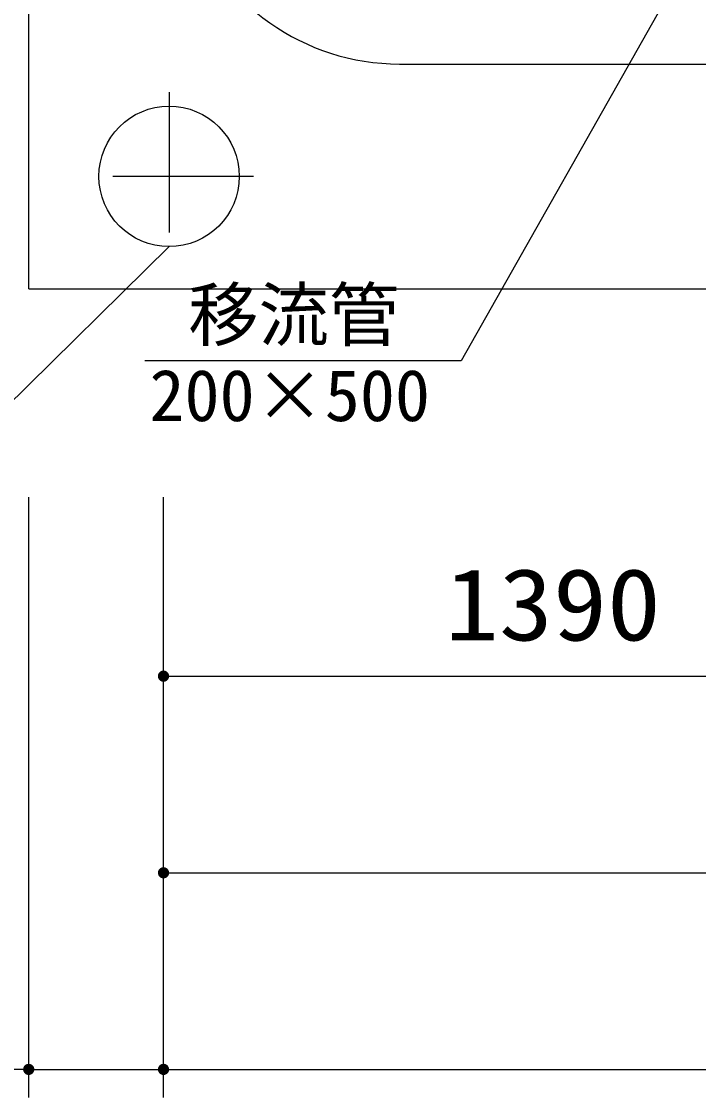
# Model space of a CAD drawing. Units: millimetres, scale not verified. Extents: x -14850 to 14850, y -10500 to 10500.
# Drawn here: x -10562 to -9357, y -1794 to 121 of the extents above; entities that cross this region are included whole.
import ezdxf
from ezdxf.enums import TextEntityAlignment as Align

# ---------------------------------------------------------------- set-up
doc = ezdxf.new("R2010")
doc.units = ezdxf.units.MM
doc.header["$LTSCALE"] = 50
doc.linetypes.add('CHAIN1', pattern=[8, 5, -1, 1, -1])
for name, color, linetype, lineweight in [('0-0_躯体', 3, 'Continuous', 25), ('0-1_機器', 3, 'Continuous', 25), ('0-2_製作', 5, 'Continuous', 25)]:
    doc.layers.add(name, color=color, linetype=linetype, lineweight=lineweight)
doc.styles.add('ＭＳ ゴシック', font='')
doc.styles.get('ＭＳ ゴシック').set_extended_font_data('MS Gothic')

msp = doc.modelspace()

# ---------------------------------------------------------------- linework, layer by layer
at = {"layer": '0-0_躯体'}
for p, q in [((-9000.21, 892.45), (-9779.35, -482.76)), ((-9888.98, 45.77), (-7014.08, 45.77)), ((-9779.35, -482.76), (-10342.21, -482.76))]:
    msp.add_line(p, q, dxfattribs=at)
msp.add_arc((-9888.98, 445.77), 400, 199.47121, 270, dxfattribs=at)
at = {"layer": '0-1_機器', "color": 2}
for p, q in [((-10549.08, -354.23), (-10549.08, 2645.77)), ((-10591.79, -567.72), (-10299.08, -279.23)), ((-10549.08, -354.23), (-5449.08, -354.23))]:
    msp.add_line(p, q, dxfattribs=at)
at = {"layer": '0-1_機器', "color": 2, "linetype": 'CHAIN1'}
for p, q in [((-10299.08, -4.23), (-10299.08, -304.23)), ((-10149.08, -154.23), (-10449.08, -154.23))]:
    msp.add_line(p, q, dxfattribs=at)
at = {"layer": '0-1_機器', "color": 2}
msp.add_circle((-10299.08, -154.23), 125, dxfattribs=at)
at = {"layer": '0-2_製作', "color": 2}
for p, q in [((-10549.08, -1793.87), (-10549.08, -725.25)), ((-10309.08, -1793.87), (-10309.08, -725.25)), ((-10309.08, -1043.87), (-8919.08, -1043.87)), ((-10309.08, -1393.87), (-6199.08, -1393.87)), ((-10549.08, -1743.87), (-10923.54, -1743.87)), ((-10549.08, -1743.87), (-10309.08, -1743.87)), ((-10309.08, -1743.87), (-5589.08, -1743.87))]:
    msp.add_line(p, q, dxfattribs=at)
at = {"layer": '0-2_製作'}
for points in [[(-10311.57, -1034.19), (-10309.08, -1043.87), (-10312.76, -1034.58)], [(-10310.33, -1033.95), (-10309.08, -1043.87), (-10311.57, -1034.19)], [(-10309.08, -1033.87), (-10309.08, -1043.87), (-10310.33, -1033.95)], [(-10309.08, -1033.87), (-10299.08, -1043.87), (-10309.08, -1043.87)], [(-10308.45, -1033.89), (-10299.08, -1043.87), (-10309.08, -1033.87)], [(-10307.2, -1034.05), (-10299.08, -1043.87), (-10308.45, -1033.89)], [(-10305.99, -1034.36), (-10299.08, -1043.87), (-10307.2, -1034.05)], [(-10319.06, -1043.25), (-10309.08, -1043.87), (-10319.08, -1043.87)], [(-10319.08, -1043.87), (-10318.76, -1046.36), (-10319, -1045.13)], [(-10309.08, -1043.87), (-10318.76, -1046.36), (-10319.08, -1043.87)], [(-10318.9, -1042), (-10309.08, -1043.87), (-10319.06, -1043.25)], [(-10318.59, -1040.78), (-10309.08, -1043.87), (-10318.9, -1042)], [(-10309.08, -1043.87), (-10318.38, -1047.56), (-10318.76, -1046.36)], [(-10318.13, -1039.62), (-10309.08, -1043.87), (-10318.59, -1040.78)], [(-10309.08, -1043.87), (-10317.84, -1048.69), (-10318.38, -1047.56)], [(-10317.52, -1038.52), (-10309.08, -1043.87), (-10318.13, -1039.62)], [(-10309.08, -1043.87), (-10317.17, -1049.75), (-10317.84, -1048.69)], [(-10316.78, -1037.5), (-10309.08, -1043.87), (-10317.52, -1038.52)], [(-10309.08, -1043.87), (-10316.37, -1050.72), (-10317.17, -1049.75)], [(-10315.92, -1036.58), (-10309.08, -1043.87), (-10316.78, -1037.5)], [(-10309.08, -1043.87), (-10315.45, -1051.58), (-10316.37, -1050.72)], [(-10314.96, -1035.78), (-10309.08, -1043.87), (-10315.92, -1036.58)], [(-10309.08, -1043.87), (-10314.44, -1052.32), (-10315.45, -1051.58)], [(-10313.9, -1035.11), (-10309.08, -1043.87), (-10314.96, -1035.78)], [(-10309.08, -1043.87), (-10313.34, -1052.92), (-10314.44, -1052.32)], [(-10312.76, -1034.58), (-10309.08, -1043.87), (-10313.9, -1035.11)], [(-10309.08, -1043.87), (-10312.17, -1053.39), (-10313.34, -1052.92)], [(-10309.08, -1043.87), (-10310.95, -1053.7), (-10312.17, -1053.39)], [(-10309.08, -1043.87), (-10309.71, -1053.85), (-10310.95, -1053.7)], [(-10309.08, -1043.87), (-10309.08, -1053.87), (-10309.71, -1053.85)], [(-10309.08, -1043.87), (-10307.83, -1053.8), (-10309.08, -1053.87)], [(-10299.08, -1043.87), (-10307.83, -1053.8), (-10309.08, -1043.87)], [(-10299.08, -1043.87), (-10306.59, -1053.56), (-10307.83, -1053.8)], [(-10299.08, -1043.87), (-10305.4, -1053.17), (-10306.59, -1053.56)], [(-10304.82, -1034.83), (-10299.08, -1043.87), (-10305.99, -1034.36)], [(-10299.08, -1043.87), (-10304.26, -1052.64), (-10305.4, -1053.17)], [(-10303.72, -1035.43), (-10299.08, -1043.87), (-10304.82, -1034.83)], [(-10299.08, -1043.87), (-10303.2, -1051.96), (-10304.26, -1052.64)], [(-10302.7, -1036.17), (-10299.08, -1043.87), (-10303.72, -1035.43)], [(-10299.08, -1043.87), (-10302.23, -1051.16), (-10303.2, -1051.96)], [(-10301.79, -1037.03), (-10299.08, -1043.87), (-10302.7, -1036.17)], [(-10299.08, -1043.87), (-10301.37, -1050.25), (-10302.23, -1051.16)], [(-10300.99, -1038), (-10299.08, -1043.87), (-10301.79, -1037.03)], [(-10299.08, -1043.87), (-10300.64, -1049.23), (-10301.37, -1050.25)], [(-10300.32, -1039.06), (-10299.08, -1043.87), (-10300.99, -1038)], [(-10299.08, -1043.87), (-10300.03, -1048.13), (-10300.64, -1049.23)], [(-10299.78, -1040.19), (-10299.08, -1043.87), (-10300.32, -1039.06)], [(-10299.08, -1043.87), (-10299.57, -1046.96), (-10300.03, -1048.13)], [(-10299.39, -1041.39), (-10299.08, -1043.87), (-10299.78, -1040.19)], [(-10299.08, -1043.87), (-10299.26, -1045.75), (-10299.57, -1046.96)], [(-10299.16, -1042.62), (-10299.08, -1043.87), (-10299.39, -1041.39)], [(-10299.08, -1043.87), (-10299.1, -1044.5), (-10299.26, -1045.75)], [(-10319.06, -1393.25), (-10309.08, -1393.87), (-10319.08, -1393.87)], [(-10319.08, -1393.87), (-10318.76, -1396.36), (-10319, -1395.13)], [(-10319.08, -1393.87), (-10318.38, -1397.56), (-10318.76, -1396.36)], [(-10309.08, -1393.87), (-10318.38, -1397.56), (-10319.08, -1393.87)], [(-10318.9, -1392), (-10309.08, -1393.87), (-10319.06, -1393.25)], [(-10318.59, -1390.78), (-10309.08, -1393.87), (-10318.9, -1392)], [(-10318.13, -1389.62), (-10309.08, -1393.87), (-10318.59, -1390.78)], [(-10309.08, -1393.87), (-10317.84, -1398.69), (-10318.38, -1397.56)], [(-10317.52, -1388.52), (-10309.08, -1393.87), (-10318.13, -1389.62)], [(-10309.08, -1393.87), (-10317.17, -1399.75), (-10317.84, -1398.69)], [(-10316.78, -1387.5), (-10309.08, -1393.87), (-10317.52, -1388.52)], [(-10309.08, -1393.87), (-10316.37, -1400.72), (-10317.17, -1399.75)], [(-10315.92, -1386.58), (-10309.08, -1393.87), (-10316.78, -1387.5)], [(-10309.08, -1393.87), (-10315.45, -1401.58), (-10316.37, -1400.72)], [(-10314.96, -1385.78), (-10309.08, -1393.87), (-10315.92, -1386.58)], [(-10309.08, -1393.87), (-10314.44, -1402.32), (-10315.45, -1401.58)], [(-10313.9, -1385.11), (-10309.08, -1393.87), (-10314.96, -1385.78)], [(-10309.08, -1393.87), (-10313.34, -1402.92), (-10314.44, -1402.32)], [(-10312.76, -1384.58), (-10309.08, -1393.87), (-10313.9, -1385.11)], [(-10309.08, -1393.87), (-10312.17, -1403.39), (-10313.34, -1402.92)], [(-10311.57, -1384.19), (-10309.08, -1393.87), (-10312.76, -1384.58)], [(-10309.08, -1393.87), (-10310.95, -1403.7), (-10312.17, -1403.39)], [(-10310.33, -1383.95), (-10309.08, -1393.87), (-10311.57, -1384.19)], [(-10309.08, -1393.87), (-10309.71, -1403.85), (-10310.95, -1403.7)], [(-10310.33, -1383.95), (-10309.08, -1383.87), (-10309.08, -1393.87)], [(-10309.08, -1393.87), (-10309.08, -1403.87), (-10309.71, -1403.85)], [(-10309.08, -1383.87), (-10299.08, -1393.87), (-10309.08, -1393.87)], [(-10308.45, -1383.89), (-10299.08, -1393.87), (-10309.08, -1383.87)], [(-10309.08, -1393.87), (-10307.83, -1403.8), (-10309.08, -1403.87)], [(-10309.08, -1393.87), (-10306.59, -1403.56), (-10307.83, -1403.8)], [(-10299.08, -1393.87), (-10306.59, -1403.56), (-10309.08, -1393.87)], [(-10307.2, -1384.05), (-10299.08, -1393.87), (-10308.45, -1383.89)], [(-10305.99, -1384.36), (-10299.08, -1393.87), (-10307.2, -1384.05)], [(-10299.08, -1393.87), (-10305.4, -1403.17), (-10306.59, -1403.56)], [(-10304.82, -1384.83), (-10299.08, -1393.87), (-10305.99, -1384.36)], [(-10299.08, -1393.87), (-10304.26, -1402.64), (-10305.4, -1403.17)], [(-10303.72, -1385.43), (-10299.08, -1393.87), (-10304.82, -1384.83)], [(-10299.08, -1393.87), (-10303.2, -1401.96), (-10304.26, -1402.64)], [(-10302.7, -1386.17), (-10299.08, -1393.87), (-10303.72, -1385.43)], [(-10299.08, -1393.87), (-10302.23, -1401.16), (-10303.2, -1401.96)], [(-10301.79, -1387.03), (-10299.08, -1393.87), (-10302.7, -1386.17)], [(-10299.08, -1393.87), (-10301.37, -1400.25), (-10302.23, -1401.16)], [(-10300.99, -1388), (-10299.08, -1393.87), (-10301.79, -1387.03)], [(-10299.08, -1393.87), (-10300.64, -1399.23), (-10301.37, -1400.25)], [(-10300.32, -1389.06), (-10299.08, -1393.87), (-10300.99, -1388)], [(-10299.08, -1393.87), (-10300.03, -1398.13), (-10300.64, -1399.23)], [(-10299.78, -1390.19), (-10299.08, -1393.87), (-10300.32, -1389.06)], [(-10299.08, -1393.87), (-10299.57, -1396.96), (-10300.03, -1398.13)], [(-10299.39, -1391.39), (-10299.08, -1393.87), (-10299.78, -1390.19)], [(-10299.08, -1393.87), (-10299.26, -1395.75), (-10299.57, -1396.96)], [(-10299.39, -1391.39), (-10299.16, -1392.62), (-10299.08, -1393.87)], [(-10299.08, -1393.87), (-10299.1, -1394.5), (-10299.26, -1395.75)], [(-10558.9, -1742), (-10549.08, -1743.87), (-10559.06, -1743.25)], [(-10558.59, -1740.78), (-10549.08, -1743.87), (-10558.9, -1742)], [(-10558.13, -1739.62), (-10549.08, -1743.87), (-10558.59, -1740.78)], [(-10557.52, -1738.52), (-10549.08, -1743.87), (-10558.13, -1739.62)], [(-10556.78, -1737.5), (-10549.08, -1743.87), (-10557.52, -1738.52)], [(-10555.92, -1736.58), (-10549.08, -1743.87), (-10556.78, -1737.5)], [(-10554.96, -1735.78), (-10549.08, -1743.87), (-10555.92, -1736.58)], [(-10553.9, -1735.11), (-10549.08, -1743.87), (-10554.96, -1735.78)], [(-10552.76, -1734.58), (-10549.08, -1743.87), (-10553.9, -1735.11)], [(-10551.57, -1734.19), (-10549.08, -1743.87), (-10552.76, -1734.58)], [(-10550.33, -1733.95), (-10549.08, -1743.87), (-10551.57, -1734.19)], [(-10550.33, -1733.95), (-10549.08, -1733.87), (-10549.08, -1743.87)], [(-10549.08, -1733.87), (-10539.08, -1743.87), (-10549.08, -1743.87)], [(-10548.45, -1733.89), (-10539.08, -1743.87), (-10549.08, -1733.87)], [(-10547.2, -1734.05), (-10539.08, -1743.87), (-10548.45, -1733.89)], [(-10545.99, -1734.36), (-10539.08, -1743.87), (-10547.2, -1734.05)], [(-10544.82, -1734.83), (-10539.08, -1743.87), (-10545.99, -1734.36)], [(-10543.72, -1735.43), (-10539.08, -1743.87), (-10544.82, -1734.83)], [(-10542.7, -1736.17), (-10539.08, -1743.87), (-10543.72, -1735.43)], [(-10541.79, -1737.03), (-10539.08, -1743.87), (-10542.7, -1736.17)], [(-10540.99, -1738), (-10539.08, -1743.87), (-10541.79, -1737.03)], [(-10540.32, -1739.06), (-10539.08, -1743.87), (-10540.99, -1738)], [(-10539.78, -1740.19), (-10539.08, -1743.87), (-10540.32, -1739.06)], [(-10539.39, -1741.39), (-10539.08, -1743.87), (-10539.78, -1740.19)], [(-10539.39, -1741.39), (-10539.16, -1742.62), (-10539.08, -1743.87)], [(-10318.9, -1742), (-10309.08, -1743.87), (-10319.06, -1743.25)], [(-10318.59, -1740.78), (-10309.08, -1743.87), (-10318.9, -1742)], [(-10318.13, -1739.62), (-10309.08, -1743.87), (-10318.59, -1740.78)], [(-10317.52, -1738.52), (-10309.08, -1743.87), (-10318.13, -1739.62)], [(-10316.78, -1737.5), (-10309.08, -1743.87), (-10317.52, -1738.52)], [(-10315.92, -1736.58), (-10309.08, -1743.87), (-10316.78, -1737.5)], [(-10314.96, -1735.78), (-10309.08, -1743.87), (-10315.92, -1736.58)], [(-10313.9, -1735.11), (-10309.08, -1743.87), (-10314.96, -1735.78)], [(-10312.76, -1734.58), (-10309.08, -1743.87), (-10313.9, -1735.11)], [(-10311.57, -1734.19), (-10309.08, -1743.87), (-10312.76, -1734.58)], [(-10310.33, -1733.95), (-10309.08, -1743.87), (-10311.57, -1734.19)], [(-10310.33, -1733.95), (-10309.08, -1733.87), (-10309.08, -1743.87)], [(-10309.08, -1733.87), (-10299.08, -1743.87), (-10309.08, -1743.87)], [(-10308.45, -1733.89), (-10299.08, -1743.87), (-10309.08, -1733.87)], [(-10307.2, -1734.05), (-10299.08, -1743.87), (-10308.45, -1733.89)], [(-10305.99, -1734.36), (-10299.08, -1743.87), (-10307.2, -1734.05)], [(-10304.82, -1734.83), (-10299.08, -1743.87), (-10305.99, -1734.36)], [(-10303.72, -1735.43), (-10299.08, -1743.87), (-10304.82, -1734.83)], [(-10302.7, -1736.17), (-10299.08, -1743.87), (-10303.72, -1735.43)], [(-10301.79, -1737.03), (-10299.08, -1743.87), (-10302.7, -1736.17)], [(-10300.99, -1738), (-10299.08, -1743.87), (-10301.79, -1737.03)], [(-10300.32, -1739.06), (-10299.08, -1743.87), (-10300.99, -1738)], [(-10299.78, -1740.19), (-10299.08, -1743.87), (-10300.32, -1739.06)], [(-10299.39, -1741.39), (-10299.08, -1743.87), (-10299.78, -1740.19)], [(-10299.39, -1741.39), (-10299.16, -1742.62), (-10299.08, -1743.87)], [(-10559.06, -1743.25), (-10549.08, -1743.87), (-10559.08, -1743.87)], [(-10559.08, -1743.87), (-10558.76, -1746.36), (-10559, -1745.13)], [(-10559.08, -1743.87), (-10558.38, -1747.56), (-10558.76, -1746.36)], [(-10549.08, -1743.87), (-10558.38, -1747.56), (-10559.08, -1743.87)], [(-10549.08, -1743.87), (-10557.84, -1748.69), (-10558.38, -1747.56)], [(-10549.08, -1743.87), (-10557.17, -1749.75), (-10557.84, -1748.69)], [(-10549.08, -1743.87), (-10556.37, -1750.72), (-10557.17, -1749.75)], [(-10549.08, -1743.87), (-10555.45, -1751.58), (-10556.37, -1750.72)], [(-10549.08, -1743.87), (-10554.44, -1752.32), (-10555.45, -1751.58)], [(-10549.08, -1743.87), (-10553.34, -1752.92), (-10554.44, -1752.32)], [(-10549.08, -1743.87), (-10552.17, -1753.39), (-10553.34, -1752.92)], [(-10549.08, -1743.87), (-10550.95, -1753.7), (-10552.17, -1753.39)], [(-10549.08, -1743.87), (-10549.71, -1753.85), (-10550.95, -1753.7)], [(-10549.08, -1743.87), (-10549.08, -1753.87), (-10549.71, -1753.85)], [(-10549.08, -1743.87), (-10547.83, -1753.8), (-10549.08, -1753.87)], [(-10549.08, -1743.87), (-10546.59, -1753.56), (-10547.83, -1753.8)], [(-10539.08, -1743.87), (-10546.59, -1753.56), (-10549.08, -1743.87)], [(-10539.08, -1743.87), (-10545.4, -1753.17), (-10546.59, -1753.56)], [(-10539.08, -1743.87), (-10544.26, -1752.64), (-10545.4, -1753.17)], [(-10539.08, -1743.87), (-10543.2, -1751.96), (-10544.26, -1752.64)], [(-10539.08, -1743.87), (-10542.23, -1751.16), (-10543.2, -1751.96)], [(-10539.08, -1743.87), (-10541.37, -1750.25), (-10542.23, -1751.16)], [(-10539.08, -1743.87), (-10540.64, -1749.23), (-10541.37, -1750.25)], [(-10539.08, -1743.87), (-10540.03, -1748.13), (-10540.64, -1749.23)], [(-10539.08, -1743.87), (-10539.57, -1746.96), (-10540.03, -1748.13)], [(-10539.08, -1743.87), (-10539.26, -1745.75), (-10539.57, -1746.96)], [(-10539.08, -1743.87), (-10539.1, -1744.5), (-10539.26, -1745.75)], [(-10319.06, -1743.25), (-10309.08, -1743.87), (-10319.08, -1743.87)], [(-10319.08, -1743.87), (-10318.76, -1746.36), (-10319, -1745.13)], [(-10319.08, -1743.87), (-10318.38, -1747.56), (-10318.76, -1746.36)], [(-10309.08, -1743.87), (-10318.38, -1747.56), (-10319.08, -1743.87)], [(-10309.08, -1743.87), (-10317.84, -1748.69), (-10318.38, -1747.56)], [(-10309.08, -1743.87), (-10317.17, -1749.75), (-10317.84, -1748.69)], [(-10309.08, -1743.87), (-10316.37, -1750.72), (-10317.17, -1749.75)], [(-10309.08, -1743.87), (-10315.45, -1751.58), (-10316.37, -1750.72)], [(-10309.08, -1743.87), (-10314.44, -1752.32), (-10315.45, -1751.58)], [(-10309.08, -1743.87), (-10313.34, -1752.92), (-10314.44, -1752.32)], [(-10309.08, -1743.87), (-10312.17, -1753.39), (-10313.34, -1752.92)], [(-10309.08, -1743.87), (-10310.95, -1753.7), (-10312.17, -1753.39)], [(-10309.08, -1743.87), (-10309.71, -1753.85), (-10310.95, -1753.7)], [(-10309.08, -1743.87), (-10309.08, -1753.87), (-10309.71, -1753.85)], [(-10309.08, -1743.87), (-10307.83, -1753.8), (-10309.08, -1753.87)], [(-10309.08, -1743.87), (-10306.59, -1753.56), (-10307.83, -1753.8)], [(-10299.08, -1743.87), (-10306.59, -1753.56), (-10309.08, -1743.87)], [(-10299.08, -1743.87), (-10305.4, -1753.17), (-10306.59, -1753.56)], [(-10299.08, -1743.87), (-10304.26, -1752.64), (-10305.4, -1753.17)], [(-10299.08, -1743.87), (-10303.2, -1751.96), (-10304.26, -1752.64)], [(-10299.08, -1743.87), (-10302.23, -1751.16), (-10303.2, -1751.96)], [(-10299.08, -1743.87), (-10301.37, -1750.25), (-10302.23, -1751.16)], [(-10299.08, -1743.87), (-10300.64, -1749.23), (-10301.37, -1750.25)], [(-10299.08, -1743.87), (-10300.03, -1748.13), (-10300.64, -1749.23)], [(-10299.08, -1743.87), (-10299.57, -1746.96), (-10300.03, -1748.13)], [(-10299.08, -1743.87), (-10299.26, -1745.75), (-10299.57, -1746.96)], [(-10299.08, -1743.87), (-10299.1, -1744.5), (-10299.26, -1745.75)]]:
    msp.add_solid(points, dxfattribs=at)

# ---------------------------------------------------------------- texts
at = {"layer": '0-0_躯体', "color": 4, "style": 'ＭＳ ゴシック'}
msp.add_text('移流管\u3000\u3000', height=91.79, dxfattribs=at).set_placement((-10265.04, -473.91), align=Align.BOTTOM_LEFT)
at = {"layer": '0-1_機器', "color": 4, "style": 'ＭＳ ゴシック'}
msp.add_text('200×500', height=91.79, dxfattribs=at).set_placement((-10334.12, -617.35), align=Align.BOTTOM_LEFT)
at = {"layer": '0-2_製作', "color": 4, "style": 'ＭＳ ゴシック', "width": 1.1}
msp.add_text('1390', height=128.4, dxfattribs=at).set_placement((-9807.83, -1018.87), align=Align.BOTTOM_LEFT)

doc.saveas('drawing.dxf')
